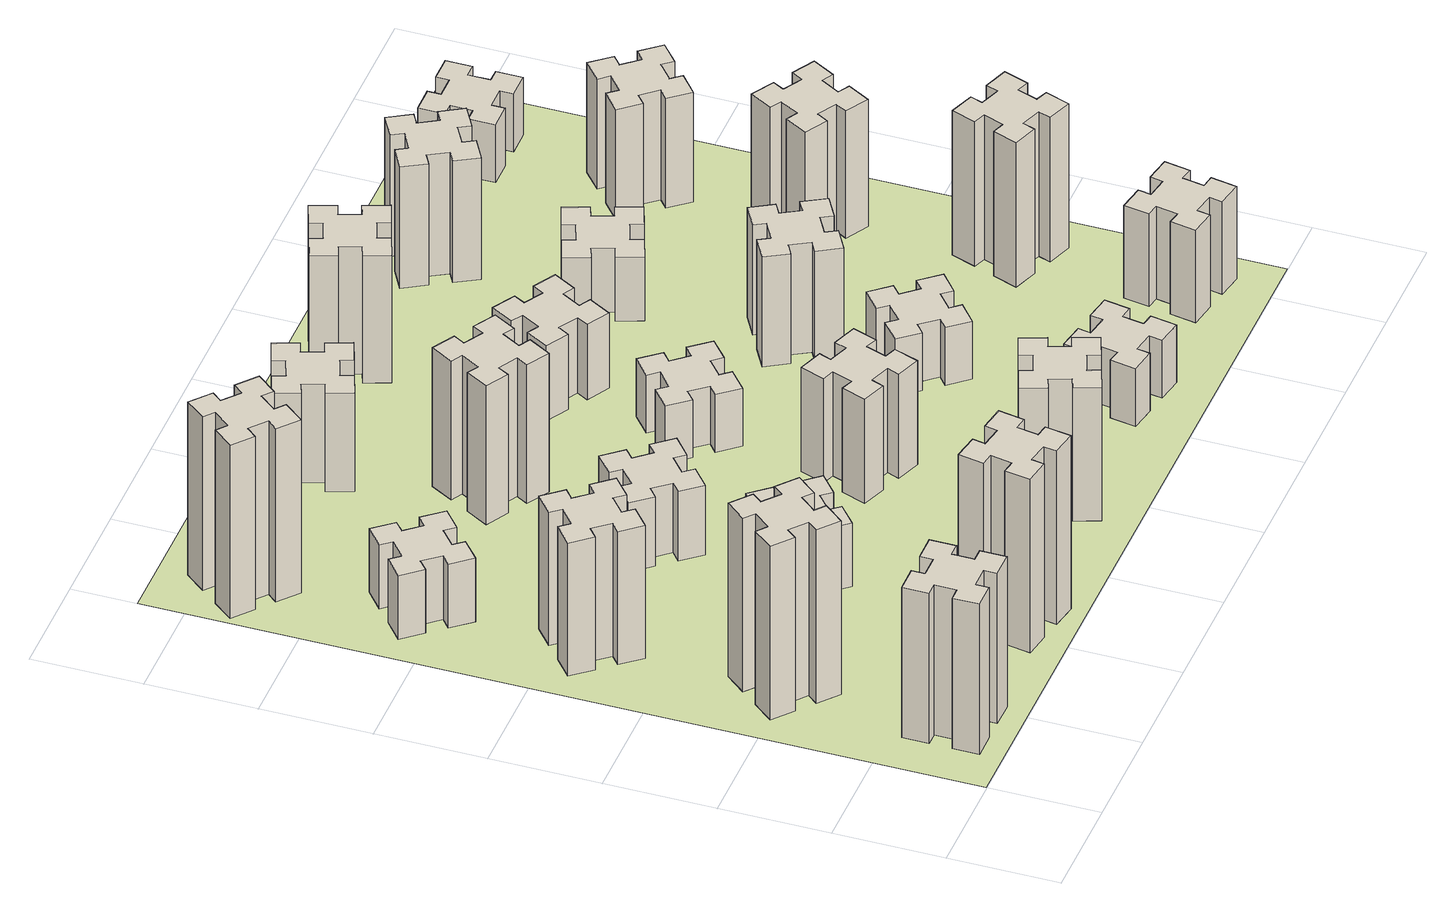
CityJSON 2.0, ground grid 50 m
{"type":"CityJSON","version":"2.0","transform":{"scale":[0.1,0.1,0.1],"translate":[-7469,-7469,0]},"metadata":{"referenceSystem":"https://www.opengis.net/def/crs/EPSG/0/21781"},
"CityObjects":{
"building1":{"type":"Building","attributes":{"class":"1000","function":"1000","usage":"1000","yearOfConstruction":2016,"roofType":"1000","measuredHeight":78,"storeysAboveGround":30,"storeysBelowGround":0},"geometry":[{"type":"Solid","lod":"1","boundaries":[[[[0,1,2,3,4,5,6,7,8,9,10,11,12,13,14,15,16,17,18,19]],[[17,16,20,21]],[[16,15,22,20]],[[15,14,23,22]],[[14,13,24,23]],[[13,12,25,24]],[[12,11,26,25]],[[11,10,27,26]],[[10,9,28,27]],[[9,8,29,28]],[[8,7,30,29]],[[7,6,31,30]],[[6,5,32,31]],[[5,4,33,32]],[[4,3,34,33]],[[3,2,35,34]],[[2,1,36,35]],[[1,0,37,36]],[[0,19,38,37]],[[19,18,39,38]],[[18,17,21,39]],[[24,25,26,27,28,29,30,31,32,33,34,35,36,37,38,39,21,20,22,23]]]]}]},
"building2":{"type":"Building","attributes":{"class":"1000","function":"1000","usage":"1000","yearOfConstruction":2016,"roofType":"1000","measuredHeight":90,"storeysAboveGround":30,"storeysBelowGround":0},"geometry":[{"type":"Solid","lod":"1","boundaries":[[[[40,41,42,43,44,45,46,47,48,49,50,51,52,53,54,55,56,57,58,59]],[[57,56,60,61]],[[56,55,62,60]],[[55,54,63,62]],[[54,53,64,63]],[[53,52,65,64]],[[52,51,66,65]],[[51,50,67,66]],[[50,49,68,67]],[[49,48,69,68]],[[48,47,70,69]],[[47,46,71,70]],[[46,45,72,71]],[[45,44,73,72]],[[44,43,74,73]],[[43,42,75,74]],[[42,41,76,75]],[[41,40,77,76]],[[40,59,78,77]],[[59,58,79,78]],[[58,57,61,79]],[[64,65,66,67,68,69,70,71,72,73,74,75,76,77,78,79,61,60,62,63]]]]}]},
"building3":{"type":"Building","attributes":{"class":"1000","function":"1000","usage":"1000","yearOfConstruction":2016,"roofType":"1000","measuredHeight":69,"storeysAboveGround":30,"storeysBelowGround":0},"geometry":[{"type":"Solid","lod":"1","boundaries":[[[[80,81,82,83,84,85,86,87,88,89,90,91,92,93,94,95,96,97,98,99]],[[97,96,100,101]],[[96,95,102,100]],[[95,94,103,102]],[[94,93,104,103]],[[93,92,105,104]],[[92,91,106,105]],[[91,90,107,106]],[[90,89,108,107]],[[89,88,109,108]],[[88,87,110,109]],[[87,86,111,110]],[[86,85,112,111]],[[85,84,113,112]],[[84,83,114,113]],[[83,82,115,114]],[[82,81,116,115]],[[81,80,117,116]],[[80,99,118,117]],[[99,98,119,118]],[[98,97,101,119]],[[104,105,106,107,108,109,110,111,112,113,114,115,116,117,118,119,101,100,102,103]]]]}]},
"building4":{"type":"Building","attributes":{"class":"1000","function":"1000","usage":"1000","yearOfConstruction":2016,"roofType":"1000","measuredHeight":33,"storeysAboveGround":30,"storeysBelowGround":0},"geometry":[{"type":"Solid","lod":"1","boundaries":[[[[120,121,122,123,124,125,126,127,128,129,130,131,132,133,134,135,136,137,138,139]],[[137,136,140,141]],[[136,135,142,140]],[[135,134,143,142]],[[134,133,144,143]],[[133,132,145,144]],[[132,131,146,145]],[[131,130,147,146]],[[130,129,148,147]],[[129,128,149,148]],[[128,127,150,149]],[[127,126,151,150]],[[126,125,152,151]],[[125,124,153,152]],[[124,123,154,153]],[[123,122,155,154]],[[122,121,156,155]],[[121,120,157,156]],[[120,139,158,157]],[[139,138,159,158]],[[138,137,141,159]],[[144,145,146,147,148,149,150,151,152,153,154,155,156,157,158,159,141,140,142,143]]]]}]},
"building5":{"type":"Building","attributes":{"class":"1000","function":"1000","usage":"1000","yearOfConstruction":2016,"roofType":"1000","measuredHeight":90,"storeysAboveGround":30,"storeysBelowGround":0},"geometry":[{"type":"Solid","lod":"1","boundaries":[[[[160,161,162,163,164,165,166,167,168,169,170,171,172,173,174,175,176,177,178,179]],[[177,176,180,181]],[[176,175,182,180]],[[175,174,183,182]],[[174,173,184,183]],[[173,172,185,184]],[[172,171,186,185]],[[171,170,187,186]],[[170,169,188,187]],[[169,168,189,188]],[[168,167,190,189]],[[167,166,191,190]],[[166,165,192,191]],[[165,164,193,192]],[[164,163,194,193]],[[163,162,195,194]],[[162,161,196,195]],[[161,160,197,196]],[[160,179,198,197]],[[179,178,199,198]],[[178,177,181,199]],[[184,185,186,187,188,189,190,191,192,193,194,195,196,197,198,199,181,180,182,183]]]]}]},
"building6":{"type":"Building","attributes":{"class":"1000","function":"1000","usage":"1000","yearOfConstruction":2016,"roofType":"1000","measuredHeight":90,"storeysAboveGround":30,"storeysBelowGround":0},"geometry":[{"type":"Solid","lod":"1","boundaries":[[[[200,201,202,203,204,205,206,207,208,209,210,211,212,213,214,215,216,217,218,219]],[[217,216,220,221]],[[216,215,222,220]],[[215,214,223,222]],[[214,213,224,223]],[[213,212,225,224]],[[212,211,226,225]],[[211,210,227,226]],[[210,209,228,227]],[[209,208,229,228]],[[208,207,230,229]],[[207,206,231,230]],[[206,205,232,231]],[[205,204,233,232]],[[204,203,234,233]],[[203,202,235,234]],[[202,201,236,235]],[[201,200,237,236]],[[200,219,238,237]],[[219,218,239,238]],[[218,217,221,239]],[[224,225,226,227,228,229,230,231,232,233,234,235,236,237,238,239,221,220,222,223]]]]}]},
"building7":{"type":"Building","attributes":{"class":"1000","function":"1000","usage":"1000","yearOfConstruction":2016,"roofType":"1000","measuredHeight":33,"storeysAboveGround":30,"storeysBelowGround":0},"geometry":[{"type":"Solid","lod":"1","boundaries":[[[[240,241,242,243,244,245,246,247,248,249,250,251,252,253,254,255,256,257,258,259]],[[257,256,260,261]],[[256,255,262,260]],[[255,254,263,262]],[[254,253,264,263]],[[253,252,265,264]],[[252,251,266,265]],[[251,250,267,266]],[[250,249,268,267]],[[249,248,269,268]],[[248,247,270,269]],[[247,246,271,270]],[[246,245,272,271]],[[245,244,273,272]],[[244,243,274,273]],[[243,242,275,274]],[[242,241,276,275]],[[241,240,277,276]],[[240,259,278,277]],[[259,258,279,278]],[[258,257,261,279]],[[264,265,266,267,268,269,270,271,272,273,274,275,276,277,278,279,261,260,262,263]]]]}]},
"building8":{"type":"Building","attributes":{"class":"1000","function":"1000","usage":"1000","yearOfConstruction":2016,"roofType":"1000","measuredHeight":36,"storeysAboveGround":30,"storeysBelowGround":0},"geometry":[{"type":"Solid","lod":"1","boundaries":[[[[280,281,282,283,284,285,286,287,288,289,290,291,292,293,294,295,296,297,298,299]],[[297,296,300,301]],[[296,295,302,300]],[[295,294,303,302]],[[294,293,304,303]],[[293,292,305,304]],[[292,291,306,305]],[[291,290,307,306]],[[290,289,308,307]],[[289,288,309,308]],[[288,287,310,309]],[[287,286,311,310]],[[286,285,312,311]],[[285,284,313,312]],[[284,283,314,313]],[[283,282,315,314]],[[282,281,316,315]],[[281,280,317,316]],[[280,299,318,317]],[[299,298,319,318]],[[298,297,301,319]],[[304,305,306,307,308,309,310,311,312,313,314,315,316,317,318,319,301,300,302,303]]]]}]},
"building9":{"type":"Building","attributes":{"class":"1000","function":"1000","usage":"1000","yearOfConstruction":2016,"roofType":"1000","measuredHeight":72,"storeysAboveGround":30,"storeysBelowGround":0},"geometry":[{"type":"Solid","lod":"1","boundaries":[[[[320,321,322,323,324,325,326,327,328,329,330,331,332,333,334,335,336,337,338,339]],[[337,336,340,341]],[[336,335,342,340]],[[335,334,343,342]],[[334,333,344,343]],[[333,332,345,344]],[[332,331,346,345]],[[331,330,347,346]],[[330,329,348,347]],[[329,328,349,348]],[[328,327,350,349]],[[327,326,351,350]],[[326,325,352,351]],[[325,324,353,352]],[[324,323,354,353]],[[323,322,355,354]],[[322,321,356,355]],[[321,320,357,356]],[[320,339,358,357]],[[339,338,359,358]],[[338,337,341,359]],[[344,345,346,347,348,349,350,351,352,353,354,355,356,357,358,359,341,340,342,343]]]]}]},
"building10":{"type":"Building","attributes":{"class":"1000","function":"1000","usage":"1000","yearOfConstruction":2016,"roofType":"1000","measuredHeight":69,"storeysAboveGround":30,"storeysBelowGround":0},"geometry":[{"type":"Solid","lod":"1","boundaries":[[[[360,361,362,363,364,365,366,367,368,369,370,371,372,373,374,375,376,377,378,379]],[[377,376,380,381]],[[376,375,382,380]],[[375,374,383,382]],[[374,373,384,383]],[[373,372,385,384]],[[372,371,386,385]],[[371,370,387,386]],[[370,369,388,387]],[[369,368,389,388]],[[368,367,390,389]],[[367,366,391,390]],[[366,365,392,391]],[[365,364,393,392]],[[364,363,394,393]],[[363,362,395,394]],[[362,361,396,395]],[[361,360,397,396]],[[360,379,398,397]],[[379,378,399,398]],[[378,377,381,399]],[[384,385,386,387,388,389,390,391,392,393,394,395,396,397,398,399,381,380,382,383]]]]}]},
"building11":{"type":"Building","attributes":{"class":"1000","function":"1000","usage":"1000","yearOfConstruction":2016,"roofType":"1000","measuredHeight":51,"storeysAboveGround":30,"storeysBelowGround":0},"geometry":[{"type":"Solid","lod":"1","boundaries":[[[[400,401,402,403,404,405,406,407,408,409,410,411,412,413,414,415,416,417,418,419]],[[417,416,420,421]],[[416,415,422,420]],[[415,414,423,422]],[[414,413,424,423]],[[413,412,425,424]],[[412,411,426,425]],[[411,410,427,426]],[[410,409,428,427]],[[409,408,429,428]],[[408,407,430,429]],[[407,406,431,430]],[[406,405,432,431]],[[405,404,433,432]],[[404,403,434,433]],[[403,402,435,434]],[[402,401,436,435]],[[401,400,437,436]],[[400,419,438,437]],[[419,418,439,438]],[[418,417,421,439]],[[424,425,426,427,428,429,430,431,432,433,434,435,436,437,438,439,421,420,422,423]]]]}]},
"building12":{"type":"Building","attributes":{"class":"1000","function":"1000","usage":"1000","yearOfConstruction":2016,"roofType":"1000","measuredHeight":54,"storeysAboveGround":30,"storeysBelowGround":0},"geometry":[{"type":"Solid","lod":"1","boundaries":[[[[440,441,442,443,444,445,446,447,448,449,450,451,452,453,454,455,456,457,458,459]],[[457,456,460,461]],[[456,455,462,460]],[[455,454,463,462]],[[454,453,464,463]],[[453,452,465,464]],[[452,451,466,465]],[[451,450,467,466]],[[450,449,468,467]],[[449,448,469,468]],[[448,447,470,469]],[[447,446,471,470]],[[446,445,472,471]],[[445,444,473,472]],[[444,443,474,473]],[[443,442,475,474]],[[442,441,476,475]],[[441,440,477,476]],[[440,459,478,477]],[[459,458,479,478]],[[458,457,461,479]],[[464,465,466,467,468,469,470,471,472,473,474,475,476,477,478,479,461,460,462,463]]]]}]},
"building13":{"type":"Building","attributes":{"class":"1000","function":"1000","usage":"1000","yearOfConstruction":2016,"roofType":"1000","measuredHeight":30,"storeysAboveGround":30,"storeysBelowGround":0},"geometry":[{"type":"Solid","lod":"1","boundaries":[[[[480,481,482,483,484,485,486,487,488,489,490,491,492,493,494,495,496,497,498,499]],[[497,496,500,501]],[[496,495,502,500]],[[495,494,503,502]],[[494,493,504,503]],[[493,492,505,504]],[[492,491,506,505]],[[491,490,507,506]],[[490,489,508,507]],[[489,488,509,508]],[[488,487,510,509]],[[487,486,511,510]],[[486,485,512,511]],[[485,484,513,512]],[[484,483,514,513]],[[483,482,515,514]],[[482,481,516,515]],[[481,480,517,516]],[[480,499,518,517]],[[499,498,519,518]],[[498,497,501,519]],[[504,505,506,507,508,509,510,511,512,513,514,515,516,517,518,519,501,500,502,503]]]]}]},
"building14":{"type":"Building","attributes":{"class":"1000","function":"1000","usage":"1000","yearOfConstruction":2016,"roofType":"1000","measuredHeight":39,"storeysAboveGround":30,"storeysBelowGround":0},"geometry":[{"type":"Solid","lod":"1","boundaries":[[[[520,521,522,523,524,525,526,527,528,529,530,531,532,533,534,535,536,537,538,539]],[[537,536,540,541]],[[536,535,542,540]],[[535,534,543,542]],[[534,533,544,543]],[[533,532,545,544]],[[532,531,546,545]],[[531,530,547,546]],[[530,529,548,547]],[[529,528,549,548]],[[528,527,550,549]],[[527,526,551,550]],[[526,525,552,551]],[[525,524,553,552]],[[524,523,554,553]],[[523,522,555,554]],[[522,521,556,555]],[[521,520,557,556]],[[520,539,558,557]],[[539,538,559,558]],[[538,537,541,559]],[[544,545,546,547,548,549,550,551,552,553,554,555,556,557,558,559,541,540,542,543]]]]}]},
"building15":{"type":"Building","attributes":{"class":"1000","function":"1000","usage":"1000","yearOfConstruction":2016,"roofType":"1000","measuredHeight":30,"storeysAboveGround":30,"storeysBelowGround":0},"geometry":[{"type":"Solid","lod":"1","boundaries":[[[[560,561,562,563,564,565,566,567,568,569,570,571,572,573,574,575,576,577,578,579]],[[577,576,580,581]],[[576,575,582,580]],[[575,574,583,582]],[[574,573,584,583]],[[573,572,585,584]],[[572,571,586,585]],[[571,570,587,586]],[[570,569,588,587]],[[569,568,589,588]],[[568,567,590,589]],[[567,566,591,590]],[[566,565,592,591]],[[565,564,593,592]],[[564,563,594,593]],[[563,562,595,594]],[[562,561,596,595]],[[561,560,597,596]],[[560,579,598,597]],[[579,578,599,598]],[[578,577,581,599]],[[584,585,586,587,588,589,590,591,592,593,594,595,596,597,598,599,581,580,582,583]]]]}]},
"building16":{"type":"Building","attributes":{"class":"1000","function":"1000","usage":"1000","yearOfConstruction":2016,"roofType":"1000","measuredHeight":66,"storeysAboveGround":30,"storeysBelowGround":0},"geometry":[{"type":"Solid","lod":"1","boundaries":[[[[600,601,602,603,604,605,606,607,608,609,610,611,612,613,614,615,616,617,618,619]],[[617,616,620,621]],[[616,615,622,620]],[[615,614,623,622]],[[614,613,624,623]],[[613,612,625,624]],[[612,611,626,625]],[[611,610,627,626]],[[610,609,628,627]],[[609,608,629,628]],[[608,607,630,629]],[[607,606,631,630]],[[606,605,632,631]],[[605,604,633,632]],[[604,603,634,633]],[[603,602,635,634]],[[602,601,636,635]],[[601,600,637,636]],[[600,619,638,637]],[[619,618,639,638]],[[618,617,621,639]],[[624,625,626,627,628,629,630,631,632,633,634,635,636,637,638,639,621,620,622,623]]]]}]},
"building17":{"type":"Building","attributes":{"class":"1000","function":"1000","usage":"1000","yearOfConstruction":2016,"roofType":"1000","measuredHeight":30,"storeysAboveGround":30,"storeysBelowGround":0},"geometry":[{"type":"Solid","lod":"1","boundaries":[[[[640,641,642,643,644,645,646,647,648,649,650,651,652,653,654,655,656,657,658,659]],[[657,656,660,661]],[[656,655,662,660]],[[655,654,663,662]],[[654,653,664,663]],[[653,652,665,664]],[[652,651,666,665]],[[651,650,667,666]],[[650,649,668,667]],[[649,648,669,668]],[[648,647,670,669]],[[647,646,671,670]],[[646,645,672,671]],[[645,644,673,672]],[[644,643,674,673]],[[643,642,675,674]],[[642,641,676,675]],[[641,640,677,676]],[[640,659,678,677]],[[659,658,679,678]],[[658,657,661,679]],[[664,665,666,667,668,669,670,671,672,673,674,675,676,677,678,679,661,660,662,663]]]]}]},
"building18":{"type":"Building","attributes":{"class":"1000","function":"1000","usage":"1000","yearOfConstruction":2016,"roofType":"1000","measuredHeight":57,"storeysAboveGround":30,"storeysBelowGround":0},"geometry":[{"type":"Solid","lod":"1","boundaries":[[[[680,681,682,683,684,685,686,687,688,689,690,691,692,693,694,695,696,697,698,699]],[[697,696,700,701]],[[696,695,702,700]],[[695,694,703,702]],[[694,693,704,703]],[[693,692,705,704]],[[692,691,706,705]],[[691,690,707,706]],[[690,689,708,707]],[[689,688,709,708]],[[688,687,710,709]],[[687,686,711,710]],[[686,685,712,711]],[[685,684,713,712]],[[684,683,714,713]],[[683,682,715,714]],[[682,681,716,715]],[[681,680,717,716]],[[680,699,718,717]],[[699,698,719,718]],[[698,697,701,719]],[[704,705,706,707,708,709,710,711,712,713,714,715,716,717,718,719,701,700,702,703]]]]}]},
"building19":{"type":"Building","attributes":{"class":"1000","function":"1000","usage":"1000","yearOfConstruction":2016,"roofType":"1000","measuredHeight":33,"storeysAboveGround":30,"storeysBelowGround":0},"geometry":[{"type":"Solid","lod":"1","boundaries":[[[[720,721,722,723,724,725,726,727,728,729,730,731,732,733,734,735,736,737,738,739]],[[737,736,740,741]],[[736,735,742,740]],[[735,734,743,742]],[[734,733,744,743]],[[733,732,745,744]],[[732,731,746,745]],[[731,730,747,746]],[[730,729,748,747]],[[729,728,749,748]],[[728,727,750,749]],[[727,726,751,750]],[[726,725,752,751]],[[725,724,753,752]],[[724,723,754,753]],[[723,722,755,754]],[[722,721,756,755]],[[721,720,757,756]],[[720,739,758,757]],[[739,738,759,758]],[[738,737,741,759]],[[744,745,746,747,748,749,750,751,752,753,754,755,756,757,758,759,741,740,742,743]]]]}]},
"building20":{"type":"Building","attributes":{"class":"1000","function":"1000","usage":"1000","yearOfConstruction":2016,"roofType":"1000","measuredHeight":48,"storeysAboveGround":30,"storeysBelowGround":0},"geometry":[{"type":"Solid","lod":"1","boundaries":[[[[760,761,762,763,764,765,766,767,768,769,770,771,772,773,774,775,776,777,778,779]],[[777,776,780,781]],[[776,775,782,780]],[[775,774,783,782]],[[774,773,784,783]],[[773,772,785,784]],[[772,771,786,785]],[[771,770,787,786]],[[770,769,788,787]],[[769,768,789,788]],[[768,767,790,789]],[[767,766,791,790]],[[766,765,792,791]],[[765,764,793,792]],[[764,763,794,793]],[[763,762,795,794]],[[762,761,796,795]],[[761,760,797,796]],[[760,779,798,797]],[[779,778,799,798]],[[778,777,781,799]],[[784,785,786,787,788,789,790,791,792,793,794,795,796,797,798,799,781,780,782,783]]]]}]},
"building21":{"type":"Building","attributes":{"class":"1000","function":"1000","usage":"1000","yearOfConstruction":2016,"roofType":"1000","measuredHeight":63,"storeysAboveGround":30,"storeysBelowGround":0},"geometry":[{"type":"Solid","lod":"1","boundaries":[[[[800,801,802,803,804,805,806,807,808,809,810,811,812,813,814,815,816,817,818,819]],[[817,816,820,821]],[[816,815,822,820]],[[815,814,823,822]],[[814,813,824,823]],[[813,812,825,824]],[[812,811,826,825]],[[811,810,827,826]],[[810,809,828,827]],[[809,808,829,828]],[[808,807,830,829]],[[807,806,831,830]],[[806,805,832,831]],[[805,804,833,832]],[[804,803,834,833]],[[803,802,835,834]],[[802,801,836,835]],[[801,800,837,836]],[[800,819,838,837]],[[819,818,839,838]],[[818,817,821,839]],[[824,825,826,827,828,829,830,831,832,833,834,835,836,837,838,839,821,820,822,823]]]]}]},
"building22":{"type":"Building","attributes":{"class":"1000","function":"1000","usage":"1000","yearOfConstruction":2016,"roofType":"1000","measuredHeight":75,"storeysAboveGround":30,"storeysBelowGround":0},"geometry":[{"type":"Solid","lod":"1","boundaries":[[[[840,841,842,843,844,845,846,847,848,849,850,851,852,853,854,855,856,857,858,859]],[[857,856,860,861]],[[856,855,862,860]],[[855,854,863,862]],[[854,853,864,863]],[[853,852,865,864]],[[852,851,866,865]],[[851,850,867,866]],[[850,849,868,867]],[[849,848,869,868]],[[848,847,870,869]],[[847,846,871,870]],[[846,845,872,871]],[[845,844,873,872]],[[844,843,874,873]],[[843,842,875,874]],[[842,841,876,875]],[[841,840,877,876]],[[840,859,878,877]],[[859,858,879,878]],[[858,857,861,879]],[[864,865,866,867,868,869,870,871,872,873,874,875,876,877,878,879,861,860,862,863]]]]}]},
"building23":{"type":"Building","attributes":{"class":"1000","function":"1000","usage":"1000","yearOfConstruction":2016,"roofType":"1000","measuredHeight":66,"storeysAboveGround":30,"storeysBelowGround":0},"geometry":[{"type":"Solid","lod":"1","boundaries":[[[[880,881,882,883,884,885,886,887,888,889,890,891,892,893,894,895,896,897,898,899]],[[897,896,900,901]],[[896,895,902,900]],[[895,894,903,902]],[[894,893,904,903]],[[893,892,905,904]],[[892,891,906,905]],[[891,890,907,906]],[[890,889,908,907]],[[889,888,909,908]],[[888,887,910,909]],[[887,886,911,910]],[[886,885,912,911]],[[885,884,913,912]],[[884,883,914,913]],[[883,882,915,914]],[[882,881,916,915]],[[881,880,917,916]],[[880,899,918,917]],[[899,898,919,918]],[[898,897,901,919]],[[904,905,906,907,908,909,910,911,912,913,914,915,916,917,918,919,901,900,902,903]]]]}]},
"building24":{"type":"Building","attributes":{"class":"1000","function":"1000","usage":"1000","yearOfConstruction":2016,"roofType":"1000","measuredHeight":57,"storeysAboveGround":30,"storeysBelowGround":0},"geometry":[{"type":"Solid","lod":"1","boundaries":[[[[920,921,922,923,924,925,926,927,928,929,930,931,932,933,934,935,936,937,938,939]],[[937,936,940,941]],[[936,935,942,940]],[[935,934,943,942]],[[934,933,944,943]],[[933,932,945,944]],[[932,931,946,945]],[[931,930,947,946]],[[930,929,948,947]],[[929,928,949,948]],[[928,927,950,949]],[[927,926,951,950]],[[926,925,952,951]],[[925,924,953,952]],[[924,923,954,953]],[[923,922,955,954]],[[922,921,956,955]],[[921,920,957,956]],[[920,939,958,957]],[[939,938,959,958]],[[938,937,941,959]],[[944,945,946,947,948,949,950,951,952,953,954,955,956,957,958,959,941,940,942,943]]]]}]},
"building25":{"type":"Building","attributes":{"class":"1000","function":"1000","usage":"1000","yearOfConstruction":2016,"roofType":"1000","measuredHeight":30,"storeysAboveGround":30,"storeysBelowGround":0},"geometry":[{"type":"Solid","lod":"1","boundaries":[[[[960,961,962,963,964,965,966,967,968,969,970,971,972,973,974,975,976,977,978,979]],[[977,976,980,981]],[[976,975,982,980]],[[975,974,983,982]],[[974,973,984,983]],[[973,972,985,984]],[[972,971,986,985]],[[971,970,987,986]],[[970,969,988,987]],[[969,968,989,988]],[[968,967,990,989]],[[967,966,991,990]],[[966,965,992,991]],[[965,964,993,992]],[[964,963,994,993]],[[963,962,995,994]],[[962,961,996,995]],[[961,960,997,996]],[[960,979,998,997]],[[979,978,999,998]],[[978,977,981,999]],[[984,985,986,987,988,989,990,991,992,993,994,995,996,997,998,999,981,980,982,983]]]]}]},
"landuse1":{"type":"LandUse","attributes":{"name":"plot1","function":"1010"},"geometry":[{"type":"MultiSurface","lod":"1","boundaries":[[[1000,1001,1002,1003]]]}]}
},
"vertices":[
[265,325,0],[265,225,0],[205,225,0],[205,105,0],[325,105,0],[325,165,0],[425,165,0],[425,105,0],[545,105,0],[545,225,0],[485,225,0],[485,325,0],[545,325,0],[545,445,0],[425,445,0],[425,385,0],[325,385,0],[325,445,0],[205,445,0],[205,325,0],[325,385,780],[325,445,780],[425,385,780],[425,445,780],[545,445,780],[545,325,780],[485,325,780],[485,225,780],[545,225,780],[545,105,780],[425,105,780],[425,165,780],[325,165,780],[325,105,780],[205,105,780],[205,225,780],[265,225,780],[265,325,780],[205,325,780],[205,445,780],
[484,1067,0],[408,1132,0],[446,1178,0],[354,1255,0],[277,1163,0],[323,1124,0],[259,1048,0],[213,1086,0],[136,994,0],[228,917,0],[266,963,0],[343,899,0],[304,853,0],[396,776,0],[473,868,0],[427,906,0],[492,983,0],[538,944,0],[615,1036,0],[523,1113,0],[492,983,900],[538,944,900],[427,906,900],[473,868,900],[396,776,900],[304,853,900],[343,899,900],[266,963,900],[228,917,900],[136,994,900],[213,1086,900],[259,1048,900],[323,1124,900],[277,1163,900],[354,1255,900],[446,1178,900],[408,1132,900],[484,1067,900],[523,1113,900],[615,1036,900],
[492,1888,0],[427,1964,0],[473,2003,0],[396,2095,0],[304,2018,0],[343,1972,0],[266,1907,0],[228,1953,0],[136,1876,0],[213,1784,0],[259,1823,0],[323,1746,0],[277,1708,0],[354,1616,0],[446,1693,0],[408,1739,0],[484,1803,0],[523,1757,0],[615,1834,0],[538,1926,0],[484,1803,690],[523,1757,690],[408,1739,690],[446,1693,690],[354,1616,690],[277,1708,690],[323,1746,690],[259,1823,690],[213,1784,690],[136,1876,690],[228,1953,690],[266,1907,690],[343,1972,690],[304,2018,690],[396,2095,690],[473,2003,690],[427,1964,690],[492,1888,690],[538,1926,690],[615,1834,690],
[343,2712,0],[266,2647,0],[228,2693,0],[136,2616,0],[213,2524,0],[259,2563,0],[323,2486,0],[277,2448,0],[354,2356,0],[446,2433,0],[408,2479,0],[484,2543,0],[523,2497,0],[615,2574,0],[538,2666,0],[492,2628,0],[427,2704,0],[473,2743,0],[396,2835,0],[304,2758,0],[427,2704,330],[473,2743,330],[492,2628,330],[538,2666,330],[615,2574,330],[523,2497,330],[484,2543,330],[408,2479,330],[446,2433,330],[354,2356,330],[277,2448,330],[323,2486,330],[259,2563,330],[213,2524,330],[136,2616,330],[228,2693,330],[266,2647,330],[343,2712,330],[304,2758,330],[396,2835,330],
[1016,344,0],[998,245,0],[939,256,0],[918,137,0],[1037,117,0],[1047,176,0],[1145,158,0],[1135,99,0],[1253,78,0],[1274,197,0],[1215,207,0],[1232,305,0],[1291,295,0],[1312,413,0],[1194,434,0],[1184,375,0],[1085,392,0],[1096,451,0],[977,472,0],[957,354,0],[1085,392,900],[1096,451,900],[1184,375,900],[1194,434,900],[1312,413,900],[1291,295,900],[1232,305,900],[1215,207,900],[1274,197,900],[1253,78,900],[1135,99,900],[1145,158,900],[1047,176,900],[1037,117,900],[918,137,900],[939,256,900],[998,245,900],[1016,344,900],[957,354,900],[977,472,900],
[384,3387,0],[308,3452,0],[346,3498,0],[254,3575,0],[177,3483,0],[223,3444,0],[159,3368,0],[113,3406,0],[36,3314,0],[128,3237,0],[166,3283,0],[243,3219,0],[204,3173,0],[296,3096,0],[373,3188,0],[327,3226,0],[392,3303,0],[438,3264,0],[515,3356,0],[423,3433,0],[392,3303,900],[438,3264,900],[327,3226,900],[373,3188,900],[296,3096,900],[204,3173,900],[243,3219,900],[166,3283,900],[128,3237,900],[36,3314,900],[113,3406,900],[159,3368,900],[223,3444,900],[177,3483,900],[254,3575,900],[346,3498,900],[308,3452,900],[384,3387,900],[423,3433,900],[515,3356,900],
[1083,1332,0],[1006,1267,0],[968,1313,0],[876,1236,0],[953,1144,0],[999,1183,0],[1063,1106,0],[1017,1068,0],[1094,976,0],[1186,1053,0],[1148,1099,0],[1224,1163,0],[1263,1117,0],[1355,1194,0],[1278,1286,0],[1232,1248,0],[1167,1324,0],[1213,1363,0],[1136,1455,0],[1044,1378,0],[1167,1324,330],[1213,1363,330],[1232,1248,330],[1278,1286,330],[1355,1194,330],[1263,1117,330],[1224,1163,330],[1148,1099,330],[1186,1053,330],[1094,976,330],[1017,1068,330],[1063,1106,330],[999,1183,330],[953,1144,330],[876,1236,330],[968,1313,330],[1006,1267,330],[1083,1332,330],[1044,1378,330],[1136,1455,330],
[1083,1972,0],[1006,1907,0],[968,1953,0],[876,1876,0],[953,1784,0],[999,1823,0],[1063,1746,0],[1017,1708,0],[1094,1616,0],[1186,1693,0],[1148,1739,0],[1224,1803,0],[1263,1757,0],[1355,1834,0],[1278,1926,0],[1232,1888,0],[1167,1964,0],[1213,2003,0],[1136,2095,0],[1044,2018,0],[1167,1964,360],[1213,2003,360],[1232,1888,360],[1278,1926,360],[1355,1834,360],[1263,1757,360],[1224,1803,360],[1148,1739,360],[1186,1693,360],[1094,1616,360],[1017,1708,360],[1063,1746,360],[999,1823,360],[953,1784,360],[876,1876,360],[968,1953,360],[1006,1907,360],[1083,1972,360],[1044,2018,360],[1136,2095,360],
[1314,2666,0],[1227,2716,0],[1257,2768,0],[1153,2828,0],[1093,2724,0],[1145,2694,0],[1095,2607,0],[1043,2637,0],[983,2533,0],[1087,2473,0],[1117,2525,0],[1204,2475,0],[1174,2423,0],[1278,2363,0],[1338,2467,0],[1286,2497,0],[1336,2584,0],[1388,2554,0],[1448,2658,0],[1344,2718,0],[1336,2584,720],[1388,2554,720],[1286,2497,720],[1338,2467,720],[1278,2363,720],[1174,2423,720],[1204,2475,720],[1117,2525,720],[1087,2473,720],[983,2533,720],[1043,2637,720],[1095,2607,720],[1145,2694,720],[1093,2724,720],[1153,2828,720],[1257,2768,720],[1227,2716,720],[1314,2666,720],[1344,2718,720],[1448,2658,720],
[1835,385,0],[1869,291,0],[1813,270,0],[1854,157,0],[1967,199,0],[1946,255,0],[2040,289,0],[2060,233,0],[2173,274,0],[2132,387,0],[2076,366,0],[2042,460,0],[2098,480,0],[2057,593,0],[1944,552,0],[1965,496,0],[1871,462,0],[1850,518,0],[1737,477,0],[1779,364,0],[1871,462,690],[1850,518,690],[1965,496,690],[1944,552,690],[2057,593,690],[2098,480,690],[2042,460,690],[2076,366,690],[2132,387,690],[2173,274,690],[2060,233,690],[2040,289,690],[1946,255,690],[1967,199,690],[1854,157,690],[1813,270,690],[1869,291,690],[1835,385,690],[1779,364,690],[1737,477,690],
[995,3345,0],[1029,3251,0],[973,3230,0],[1014,3117,0],[1127,3159,0],[1106,3215,0],[1200,3249,0],[1220,3193,0],[1333,3234,0],[1292,3347,0],[1236,3326,0],[1202,3420,0],[1258,3440,0],[1217,3553,0],[1104,3512,0],[1125,3456,0],[1031,3422,0],[1010,3478,0],[897,3437,0],[939,3324,0],[1031,3422,510],[1010,3478,510],[1125,3456,510],[1104,3512,510],[1217,3553,510],[1258,3440,510],[1202,3420,510],[1236,3326,510],[1292,3347,510],[1333,3234,510],[1220,3193,510],[1200,3249,510],[1106,3215,510],[1127,3159,510],[1014,3117,510],[973,3230,510],[1029,3251,510],[995,3345,510],[939,3324,510],[897,3437,510],
[1769,1300,0],[1735,1206,0],[1679,1227,0],[1637,1114,0],[1750,1073,0],[1771,1129,0],[1865,1095,0],[1844,1039,0],[1957,997,0],[1998,1110,0],[1942,1131,0],[1976,1225,0],[2032,1204,0],[2073,1317,0],[1960,1358,0],[1940,1302,0],[1846,1336,0],[1867,1392,0],[1754,1433,0],[1713,1320,0],[1846,1336,540],[1867,1392,540],[1940,1302,540],[1960,1358,540],[2073,1317,540],[2032,1204,540],[1976,1225,540],[1942,1131,540],[1998,1110,540],[1957,997,540],[1844,1039,540],[1865,1095,540],[1771,1129,540],[1750,1073,540],[1637,1114,540],[1679,1227,540],[1735,1206,540],[1769,1300,540],[1713,1320,540],[1754,1433,540],
[1972,1988,0],[1907,2064,0],[1953,2103,0],[1876,2195,0],[1784,2118,0],[1823,2072,0],[1746,2007,0],[1708,2053,0],[1616,1976,0],[1693,1884,0],[1739,1923,0],[1803,1846,0],[1757,1808,0],[1834,1716,0],[1926,1793,0],[1888,1839,0],[1964,1903,0],[2003,1857,0],[2095,1934,0],[2018,2026,0],[1964,1903,300],[2003,1857,300],[1888,1839,300],[1926,1793,300],[1834,1716,300],[1757,1808,300],[1803,1846,300],[1739,1923,300],[1693,1884,300],[1616,1976,300],[1708,2053,300],[1746,2007,300],[1823,2072,300],[1784,2118,300],[1876,2195,300],[1953,2103,300],[1907,2064,300],[1972,1988,300],[2018,2026,300],[2095,1934,300],
[2026,2497,0],[2076,2584,0],[2128,2554,0],[2188,2658,0],[2084,2718,0],[2054,2666,0],[1967,2716,0],[1997,2768,0],[1893,2828,0],[1833,2724,0],[1885,2694,0],[1835,2607,0],[1783,2637,0],[1723,2533,0],[1827,2473,0],[1857,2525,0],[1944,2475,0],[1914,2423,0],[2018,2363,0],[2078,2467,0],[1944,2475,390],[1914,2423,390],[1857,2525,390],[1827,2473,390],[1723,2533,390],[1783,2637,390],[1835,2607,390],[1885,2694,390],[1833,2724,390],[1893,2828,390],[1997,2768,390],[1967,2716,390],[2054,2666,390],[2084,2718,390],[2188,2658,390],[2128,2554,390],[2076,2584,390],[2026,2497,390],[2078,2467,390],[2018,2363,390],
[2596,444,0],[2578,345,0],[2519,356,0],[2498,237,0],[2617,217,0],[2627,276,0],[2725,258,0],[2715,199,0],[2833,178,0],[2854,297,0],[2795,307,0],[2812,405,0],[2871,395,0],[2892,513,0],[2774,534,0],[2764,475,0],[2665,492,0],[2676,551,0],[2557,572,0],[2537,454,0],[2665,492,300],[2676,551,300],[2764,475,300],[2774,534,300],[2892,513,300],[2871,395,300],[2812,405,300],[2795,307,300],[2854,297,300],[2833,178,300],[2715,199,300],[2725,258,300],[2627,276,300],[2617,217,300],[2498,237,300],[2519,356,300],[2578,345,300],[2596,444,300],[2537,454,300],[2557,572,300],
[1865,3556,0],[1771,3522,0],[1750,3578,0],[1637,3537,0],[1679,3424,0],[1735,3445,0],[1769,3351,0],[1713,3330,0],[1754,3217,0],[1867,3259,0],[1846,3315,0],[1940,3349,0],[1960,3293,0],[2073,3334,0],[2032,3447,0],[1976,3426,0],[1942,3520,0],[1998,3540,0],[1957,3653,0],[1844,3612,0],[1942,3520,660],[1998,3540,660],[1976,3426,660],[2032,3447,660],[2073,3334,660],[1960,3293,660],[1940,3349,660],[1846,3315,660],[1867,3259,660],[1754,3217,660],[1713,3330,660],[1769,3351,660],[1735,3445,660],[1679,3424,660],[1637,3537,660],[1750,3578,660],[1771,3522,660],[1865,3556,660],[1844,3612,660],[1957,3653,660],
[2628,1099,0],[2704,1163,0],[2743,1117,0],[2835,1194,0],[2758,1286,0],[2712,1248,0],[2647,1324,0],[2693,1363,0],[2616,1455,0],[2524,1378,0],[2563,1332,0],[2486,1267,0],[2448,1313,0],[2356,1236,0],[2433,1144,0],[2479,1183,0],[2543,1106,0],[2497,1068,0],[2574,976,0],[2666,1053,0],[2543,1106,300],[2497,1068,300],[2479,1183,300],[2433,1144,300],[2356,1236,300],[2448,1313,300],[2486,1267,300],[2563,1332,300],[2524,1378,300],[2616,1455,300],[2693,1363,300],[2647,1324,300],[2712,1248,300],[2758,1286,300],[2835,1194,300],[2743,1117,300],[2704,1163,300],[2628,1099,300],[2666,1053,300],[2574,976,300],
[2475,1744,0],[2525,1657,0],[2473,1627,0],[2533,1523,0],[2637,1583,0],[2607,1635,0],[2694,1685,0],[2724,1633,0],[2828,1693,0],[2768,1797,0],[2716,1767,0],[2666,1854,0],[2718,1884,0],[2658,1988,0],[2554,1928,0],[2584,1876,0],[2497,1826,0],[2467,1878,0],[2363,1818,0],[2423,1714,0],[2497,1826,570],[2467,1878,570],[2584,1876,570],[2554,1928,570],[2658,1988,570],[2718,1884,570],[2666,1854,570],[2716,1767,570],[2768,1797,570],[2828,1693,570],[2724,1633,570],[2694,1685,570],[2607,1635,570],[2637,1583,570],[2533,1523,570],[2473,1627,570],[2525,1657,570],[2475,1744,570],[2423,1714,570],[2363,1818,570],
[2586,2475,0],[2680,2509,0],[2700,2453,0],[2813,2494,0],[2772,2607,0],[2716,2586,0],[2682,2680,0],[2738,2700,0],[2697,2813,0],[2584,2772,0],[2605,2716,0],[2511,2682,0],[2490,2738,0],[2377,2697,0],[2419,2584,0],[2475,2605,0],[2509,2511,0],[2453,2490,0],[2494,2377,0],[2607,2419,0],[2509,2511,330],[2453,2490,330],[2475,2605,330],[2419,2584,330],[2377,2697,330],[2490,2738,330],[2511,2682,330],[2605,2716,330],[2584,2772,330],[2697,2813,330],[2738,2700,330],[2682,2680,330],[2716,2586,330],[2772,2607,330],[2813,2494,330],[2700,2453,330],[2680,2509,330],[2586,2475,330],[2607,2419,330],[2494,2377,330],
[3504,475,0],[3405,492,0],[3416,551,0],[3297,572,0],[3277,454,0],[3336,444,0],[3318,345,0],[3259,356,0],[3238,237,0],[3357,217,0],[3367,276,0],[3465,258,0],[3455,199,0],[3573,178,0],[3594,297,0],[3535,307,0],[3552,405,0],[3611,395,0],[3632,513,0],[3514,534,0],[3552,405,480],[3611,395,480],[3535,307,480],[3594,297,480],[3573,178,480],[3455,199,480],[3465,258,480],[3367,276,480],[3357,217,480],[3238,237,480],[3259,356,480],[3318,345,480],[3336,444,480],[3277,454,480],[3297,572,480],[3416,551,480],[3405,492,480],[3504,475,480],[3514,534,480],[3632,513,480],
[2716,3347,0],[2666,3434,0],[2718,3464,0],[2658,3568,0],[2554,3508,0],[2584,3456,0],[2497,3406,0],[2467,3458,0],[2363,3398,0],[2423,3294,0],[2475,3324,0],[2525,3237,0],[2473,3207,0],[2533,3103,0],[2637,3163,0],[2607,3215,0],[2694,3265,0],[2724,3213,0],[2828,3273,0],[2768,3377,0],[2694,3265,630],[2724,3213,630],[2607,3215,630],[2637,3163,630],[2533,3103,630],[2473,3207,630],[2525,3237,630],[2475,3324,630],[2423,3294,630],[2363,3398,630],[2467,3458,630],[2497,3406,630],[2584,3456,630],[2554,3508,630],[2658,3568,630],[2718,3464,630],[2666,3434,630],[2716,3347,630],[2768,3377,630],[2828,3273,630],
[3351,1029,0],[3445,995,0],[3424,939,0],[3537,897,0],[3578,1010,0],[3522,1031,0],[3556,1125,0],[3612,1104,0],[3653,1217,0],[3540,1258,0],[3520,1202,0],[3426,1236,0],[3447,1292,0],[3334,1333,0],[3293,1220,0],[3349,1200,0],[3315,1106,0],[3259,1127,0],[3217,1014,0],[3330,973,0],[3315,1106,750],[3259,1127,750],[3349,1200,750],[3293,1220,750],[3334,1333,750],[3447,1292,750],[3426,1236,750],[3520,1202,750],[3540,1258,750],[3653,1217,750],[3612,1104,750],[3556,1125,750],[3522,1031,750],[3578,1010,750],[3537,897,750],[3424,939,750],[3445,995,750],[3351,1029,750],[3330,973,750],[3217,1014,750],
[3237,1885,0],[3324,1835,0],[3294,1783,0],[3398,1723,0],[3458,1827,0],[3406,1857,0],[3456,1944,0],[3508,1914,0],[3568,2018,0],[3464,2078,0],[3434,2026,0],[3347,2076,0],[3377,2128,0],[3273,2188,0],[3213,2084,0],[3265,2054,0],[3215,1967,0],[3163,1997,0],[3103,1893,0],[3207,1833,0],[3215,1967,660],[3163,1997,660],[3265,2054,660],[3213,2084,660],[3273,2188,660],[3377,2128,660],[3347,2076,660],[3434,2026,660],[3464,2078,660],[3568,2018,660],[3508,1914,660],[3456,1944,660],[3406,1857,660],[3458,1827,660],[3398,1723,660],[3294,1783,660],[3324,1835,660],[3237,1885,660],[3207,1833,660],[3103,1893,660],
[3219,2663,0],[3283,2586,0],[3237,2548,0],[3314,2456,0],[3406,2533,0],[3368,2579,0],[3444,2643,0],[3483,2597,0],[3575,2674,0],[3498,2766,0],[3452,2728,0],[3387,2804,0],[3433,2843,0],[3356,2935,0],[3264,2858,0],[3303,2812,0],[3226,2747,0],[3188,2793,0],[3096,2716,0],[3173,2624,0],[3226,2747,570],[3188,2793,570],[3303,2812,570],[3264,2858,570],[3356,2935,570],[3433,2843,570],[3387,2804,570],[3452,2728,570],[3498,2766,570],[3575,2674,570],[3483,2597,570],[3444,2643,570],[3368,2579,570],[3406,2533,570],[3314,2456,570],[3237,2548,570],[3283,2586,570],[3219,2663,570],[3173,2624,570],[3096,2716,570],
[3285,3325,0],[3385,3325,0],[3385,3265,0],[3505,3265,0],[3505,3385,0],[3445,3385,0],[3445,3485,0],[3505,3485,0],[3505,3605,0],[3385,3605,0],[3385,3545,0],[3285,3545,0],[3285,3605,0],[3165,3605,0],[3165,3485,0],[3225,3485,0],[3225,3385,0],[3165,3385,0],[3165,3265,0],[3285,3265,0],[3225,3385,300],[3165,3385,300],[3225,3485,300],[3165,3485,300],[3165,3605,300],[3285,3605,300],[3285,3545,300],[3385,3545,300],[3385,3605,300],[3505,3605,300],[3505,3485,300],[3445,3485,300],[3445,3385,300],[3505,3385,300],[3505,3265,300],[3385,3265,300],[3385,3325,300],[3285,3325,300],[3285,3265,300],[3165,3265,300],
[5,3705,0],[3705,3705,0],[3705,5,0],[5,5,0]
]}
